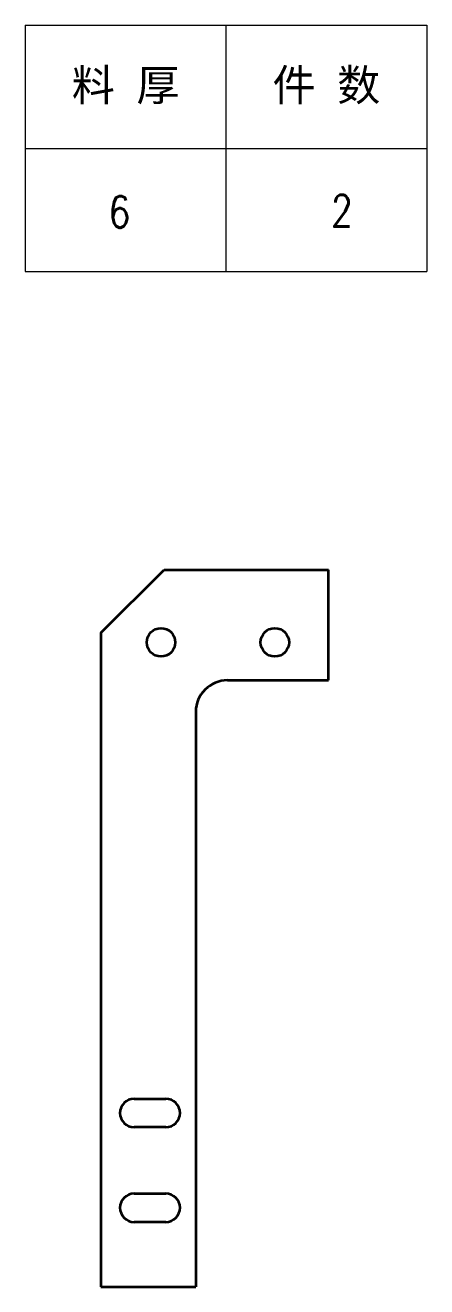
# Model space of a CAD drawing. Header units: millimetres. Extents: x 1333 to 104182, y -63725 to -5704.
# Drawn here: x 46946.7 to 47073.7, y -62724.8 to -62325.5 of the extents above; entities that cross this region are included whole.
import ezdxf
from ezdxf.enums import TextEntityAlignment as Align

# ---------------------------------------------------------------- set-up
doc = ezdxf.new("R2010")
doc.units = ezdxf.units.MM
doc.header["$LTSCALE"] = 0.5
doc.layers.add('标注线', color=3, linetype='Continuous', lineweight=18)
doc.styles.add('DIM', font='romans.shx', dxfattribs={"width": 0.8, "bigfont": 'bigfont.shx'})
doc.styles.get("Standard").update_dxf_attribs({"font": 'simplex.shx'})

# ---------------------------------------------------------------- blocks, each defined once
blk = doc.blocks.new('*T88')
at = {"color": 0, "linetype": 'ByBlock', "lineweight": -2, "transparency": 16777216}
for p, q in [((0, 0), (127, 0)), ((0, 0), (0, -78)), ((63.5, 0), (63.5, -78)), ((127, 0), (127, -78)), ((0, -39), (127, -39)), ((0, -78), (127, -78))]:
    blk.add_line(p, q, dxfattribs=at)
at = {"color": 0, "transparency": 16777216, "char_height": 10, "width": 60.5, "attachment_point": 5}
for s, insert in [('{\\fSimSun|b0|i0|c134|p2;料 厚}', (31.75, -19.5)), ('{\\fSimSun|b0|i0|c134|p2;件 数}', (95.25, -19.5))]:
    blk.add_mtext(s, dxfattribs=dict(at, insert=insert))
blk = doc.blocks.new('拆图参数')
blk.add_blockref('*T88', (-63.5, 78))
at = {"style": 'DIM', "width": 0.8}
blk.add_attdef('1', text='', height=10, dxfattribs=at).set_placement((36.65, 19.27), align=Align.MIDDLE_CENTER)
blk.add_attdef('6', text='', height=10, dxfattribs=at).set_placement((-37.13, 18.91), align=Align.MIDDLE_LEFT)

msp = doc.modelspace()

# ---------------------------------------------------------------- linework, layer by layer
at = {"color": 7, "lineweight": 35}
for p, q in [((46970.644, -62517.826), (46990.644, -62497.826)), ((46990.644, -62497.826), (47042.643, -62497.826)), ((47042.643, -62532.826), (47042.643, -62497.826)), ((46970.644, -62517.826), (46970.644, -62627.83)), ((47010.644, -62532.826), (47042.643, -62532.826)), ((47000.644, -62542.826), (47000.644, -62627.83)), ((46970.644, -62639.83), (46970.644, -62724.826)), ((47000.644, -62639.83), (47000.644, -62724.826)), ((46970.644, -62724.826), (47000.644, -62724.826))]:
    msp.add_line(p, q, dxfattribs=at)
at = {"color": 7, "lineweight": 35, "ltscale": 0.075}
for p, q in [((46970.644, -62627.83), (46970.644, -62630.83)), ((47000.644, -62627.83), (47000.644, -62630.83))]:
    msp.add_line(p, q, dxfattribs=at)
at = {"color": 7, "lineweight": 35, "ltscale": 0.225}
for p, q in [((46970.644, -62630.83), (46970.644, -62639.83)), ((47000.644, -62630.83), (47000.644, -62639.83))]:
    msp.add_line(p, q, dxfattribs=at)
at = {"color": 7, "lineweight": 35, "ltscale": 0.25}
for p, q in [((46981.144, -62665.326), (46991.144, -62665.326)), ((46991.144, -62674.326), (46981.144, -62674.326)), ((46981.144, -62695.326), (46991.144, -62695.326)), ((46991.144, -62704.326), (46981.144, -62704.326))]:
    msp.add_line(p, q, dxfattribs=at)
at = {"color": 7, "lineweight": 35}
for centre in [(46989.643, -62520.826), (47025.643, -62520.826)]:
    msp.add_circle(centre, 4.5, dxfattribs=at)
for centre, radius, start, end in [((47010.644, -62542.826), 10, 90, 180), ((46981.144, -62669.826), 4.5, 90, 270), ((46991.144, -62669.826), 4.5, 270, 90), ((46981.144, -62699.826), 4.5, 90, 270), ((46991.144, -62699.826), 4.5, 270, 90)]:
    msp.add_arc(centre, radius, start, end, dxfattribs=at)

# ---------------------------------------------------------------- block references
at = {"layer": '标注线'}
msp.add_blockref('拆图参数', (47010.187, -62403.452), dxfattribs=at).add_auto_attribs({'1': '2', '6': '6'})

doc.saveas('drawing.dxf')
